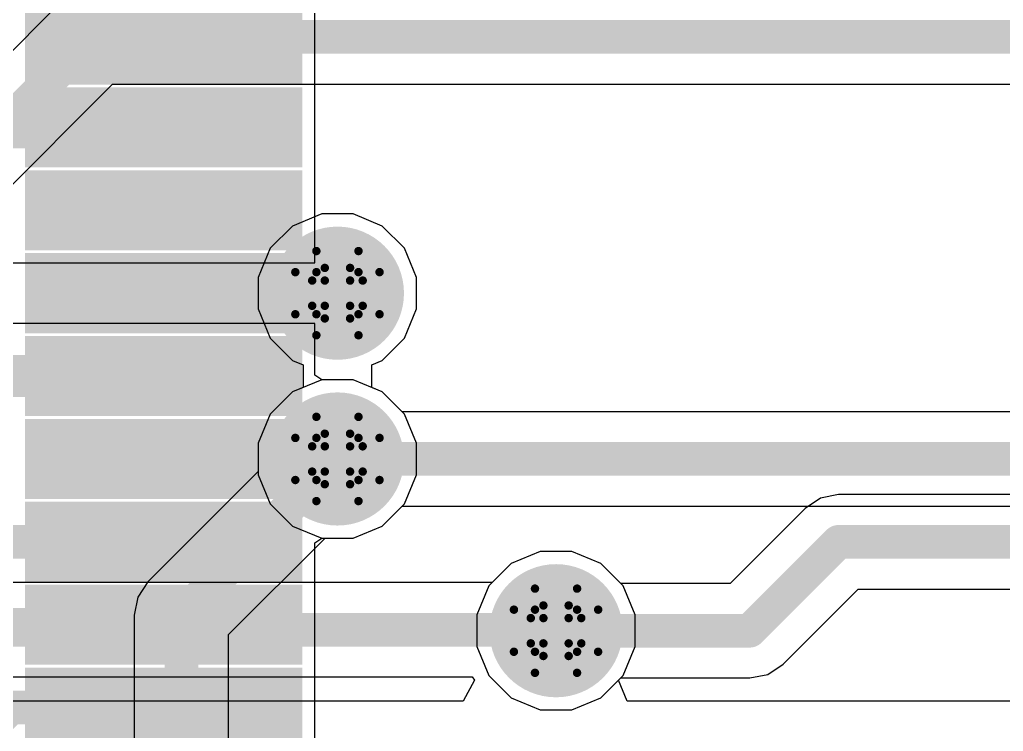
# Model space of a CAD drawing. Header units: inches. Extents: x -0.1 to 17.9, y -0.8 to 4.8.
# Drawn here: x 0.9726 to 1.2062, y 2.6261 to 2.7951 of the extents above; entities that cross this region are included whole.
import ezdxf

# ---------------------------------------------------------------- set-up
doc = ezdxf.new("R2010")
doc.units = ezdxf.units.IN
doc.header["$MEASUREMENT"] = 0
for name, color, linetype in [('Bottom Layer 1', 5, 'Continuous'), ('Bottom Solder', 6, 'Continuous'), ('Drill Drawing', 1, 'Continuous'), ('GND+Signal', 16, 'Continuous'), ('PWR+Signal', 76, 'Continuous'), ('Top Layer 1', 1, 'Continuous'), ('Top Paste', 8, 'Continuous'), ('Top Solder', 216, 'Continuous'), ('Via Holes', 16, 'Continuous')]:
    doc.layers.add(name, color=color, linetype=linetype)

# ---------------------------------------------------------------- blocks, each defined once
blk = doc.blocks.new('64_TQFP__10_10__101')
at = {"layer": 'Top Layer 1'}
for points in [[(-0.2521661, 0.0547238), (-0.1942921, 0.0547238), (-0.1942921, 0.0437002), (-0.2521661, 0.0437002)], [(-0.2521661, 0.0350398), (-0.1942921, 0.0350398), (-0.1942921, 0.0240162), (-0.2521661, 0.0240162)], [(-0.2521661, 0.0153538), (-0.1942921, 0.0153538), (-0.1942921, 0.0043302), (-0.2521661, 0.0043302)], [(-0.2521661, -0.0043302), (-0.1942921, -0.0043302), (-0.1942921, -0.0153538), (-0.2521661, -0.0153538)], [(-0.2521661, -0.0240162), (-0.1942921, -0.0240162), (-0.1942921, -0.0350398), (-0.2521661, -0.0350398)], [(-0.2521661, -0.0437002), (-0.1942921, -0.0437002), (-0.1942921, -0.0547238), (-0.2521661, -0.0547238)], [(-0.2521661, -0.0633862), (-0.1942921, -0.0633862), (-0.1942921, -0.0744098), (-0.2521661, -0.0744098)], [(-0.2521661, -0.0830702), (-0.1942921, -0.0830702), (-0.1942921, -0.0940938), (-0.2521661, -0.0940938)], [(-0.2521661, -0.1027562), (-0.1942921, -0.1027562), (-0.1942921, -0.1137798), (-0.2521661, -0.1137798)]]:
    blk.add_hatch(color=1, dxfattribs=at).paths.add_polyline_path(points)
at = {"layer": 'Top Paste'}
for points in [[(-0.2521661, 0.0547238), (-0.1942921, 0.0547238), (-0.1942921, 0.0437002), (-0.2521661, 0.0437002)], [(-0.2521661, 0.0350398), (-0.1942921, 0.0350398), (-0.1942921, 0.0240162), (-0.2521661, 0.0240162)], [(-0.2521661, 0.0153538), (-0.1942921, 0.0153538), (-0.1942921, 0.0043302), (-0.2521661, 0.0043302)], [(-0.2521661, -0.0043302), (-0.1942921, -0.0043302), (-0.1942921, -0.0153538), (-0.2521661, -0.0153538)], [(-0.2521661, -0.0240162), (-0.1942921, -0.0240162), (-0.1942921, -0.0350398), (-0.2521661, -0.0350398)], [(-0.2521661, -0.0437002), (-0.1942921, -0.0437002), (-0.1942921, -0.0547238), (-0.2521661, -0.0547238)], [(-0.2521661, -0.0633862), (-0.1942921, -0.0633862), (-0.1942921, -0.0744098), (-0.2521661, -0.0744098)], [(-0.2521661, -0.0830702), (-0.1942921, -0.0830702), (-0.1942921, -0.0940938), (-0.2521661, -0.0940938)], [(-0.2521661, -0.1027562), (-0.1942921, -0.1027562), (-0.1942921, -0.1137798), (-0.2521661, -0.1137798)]]:
    blk.add_hatch(color=8, dxfattribs=at).paths.add_polyline_path(points)
at = {"layer": 'Top Solder'}
for points in [[(-0.2561661, 0.0587238), (-0.1902921, 0.0587238), (-0.1902921, 0.0397002), (-0.2561661, 0.0397002)], [(-0.2561661, 0.0390398), (-0.1902921, 0.0390398), (-0.1902921, 0.0200162), (-0.2561661, 0.0200162)], [(-0.2561661, 0.0193538), (-0.1902921, 0.0193538), (-0.1902921, 0.0003302), (-0.2561661, 0.0003302)], [(-0.2561661, -0.0003302), (-0.1902921, -0.0003302), (-0.1902921, -0.0193538), (-0.2561661, -0.0193538)], [(-0.2561661, -0.0200162), (-0.1902921, -0.0200162), (-0.1902921, -0.0390398), (-0.2561661, -0.0390398)], [(-0.2561661, -0.0397002), (-0.1902921, -0.0397002), (-0.1902921, -0.0587238), (-0.2561661, -0.0587238)], [(-0.2561661, -0.0593862), (-0.1902921, -0.0593862), (-0.1902921, -0.0784098), (-0.2561661, -0.0784098)], [(-0.2561661, -0.0790702), (-0.1902921, -0.0790702), (-0.1902921, -0.0980938), (-0.2561661, -0.0980938)], [(-0.2561661, -0.0987562), (-0.1902921, -0.0987562), (-0.1902921, -0.1177798), (-0.2561661, -0.1177798)]]:
    blk.add_hatch(color=216, dxfattribs=at).paths.add_polyline_path(points)

msp = doc.modelspace()

# ---------------------------------------------------------------- hatches: boundary and pattern name
at = {"layer": 'Bottom Layer 1'}
h = msp.add_hatch(color=5, dxfattribs=at)
edge = h.paths.add_edge_path()
edge.add_arc((1.0480761, 2.730157), 0.011811, 0, 360)
h = msp.add_hatch(color=5, dxfattribs=at)
edge = h.paths.add_edge_path()
edge.add_arc((1.0480761, 2.690787), 0.011811, 0, 360)
h = msp.add_hatch(color=5, dxfattribs=at)
edge = h.paths.add_edge_path()
edge.add_arc((1.1, 2.65), 0.011811, 0, 360)
at = {"layer": 'Bottom Solder'}
h = msp.add_hatch(color=6, dxfattribs=at)
edge = h.paths.add_edge_path()
edge.add_arc((1.0480761, 2.730157), 0.015811, 0, 360)
h = msp.add_hatch(color=6, dxfattribs=at)
edge = h.paths.add_edge_path()
edge.add_arc((1.0480761, 2.690787), 0.015811, 0, 360)
h = msp.add_hatch(color=6, dxfattribs=at)
edge = h.paths.add_edge_path()
edge.add_arc((1.1, 2.65), 0.015811, 0, 360)
at = {"layer": 'GND+Signal'}
h = msp.add_hatch(color=16, dxfattribs=at)
edge = h.paths.add_edge_path()
edge.add_arc((1.0480761, 2.730157), 0.011811, 0, 360)
h = msp.add_hatch(color=16, dxfattribs=at)
edge = h.paths.add_edge_path()
edge.add_arc((1.0480761, 2.690787), 0.011811, 0, 360)
h = msp.add_hatch(color=16, dxfattribs=at)
edge = h.paths.add_edge_path()
edge.add_arc((1.1, 2.65), 0.011811, 0, 360)
at = {"layer": 'PWR+Signal'}
h = msp.add_hatch(color=76, dxfattribs=at)
edge = h.paths.add_edge_path()
edge.add_arc((1.0480761, 2.730157), 0.011811, 0, 360)
h = msp.add_hatch(color=76, dxfattribs=at)
edge = h.paths.add_edge_path()
edge.add_arc((1.0480761, 2.690787), 0.011811, 0, 360)
h = msp.add_hatch(color=76, dxfattribs=at)
edge = h.paths.add_edge_path()
edge.add_arc((1.1, 2.65), 0.011811, 0, 360)
at = {"layer": 'Top Layer 1'}
h = msp.add_hatch(color=1, dxfattribs=at)
edge = h.paths.add_edge_path()
edge.add_arc((1.0480761, 2.730157), 0.011811, 0, 360)
h = msp.add_hatch(color=1, dxfattribs=at)
edge = h.paths.add_edge_path()
edge.add_arc((1.0480761, 2.690787), 0.011811, 0, 360)
h = msp.add_hatch(color=1, dxfattribs=at)
edge = h.paths.add_edge_path()
edge.add_arc((1.1, 2.65), 0.011811, 0, 360)
at = {"layer": 'Via Holes'}
h = msp.add_hatch(color=7, dxfattribs=at)
edge = h.paths.add_edge_path()
edge.add_arc((1.0480761, 2.730157), 0.0059055, 0, 360)
h = msp.add_hatch(color=7, dxfattribs=at)
edge = h.paths.add_edge_path()
edge.add_arc((1.0480761, 2.690787), 0.0059055, 0, 360)
h = msp.add_hatch(color=7, dxfattribs=at)
edge = h.paths.add_edge_path()
edge.add_arc((1.1, 2.65), 0.0059055, 0, 360)

# ---------------------------------------------------------------- linework, layer by layer
at = {"layer": 'Bottom Layer 1'}
for p, q in [((0.9820692, 2.7989303), (0.9484304, 2.7652916)), ((0.7569306, 2.5420694), (0.9946456, 2.7797845)), ((0.9946456, 2.7797845), (1.4513543, 2.7797845)), ((1.0443344, 2.709598), (1.0374205, 2.7067342)), ((1.0518178, 2.709598), (1.0443344, 2.709598)), ((1.0587317, 2.7067342), (1.0518178, 2.709598)), ((1.0374205, 2.7067342), (1.0321289, 2.7014426)), ((1.0634634, 2.7020025), (1.0587317, 2.7067342)), ((1.0321289, 2.7014426), (1.0292651, 2.6945287)), ((1.2807751, 2.7020025), (1.0634634, 2.7020025)), ((1.0292651, 2.6945287), (1.0292651, 2.6878371)), ((1.0292651, 2.6878371), (1.0030703, 2.6616424)), ((1.0587317, 2.6748398), (1.0634634, 2.6795715)), ((1.0634634, 2.6795715), (1.4237865, 2.6795715)), ((1.0518178, 2.671976), (1.0587317, 2.6748398)), ((1.0222164, 2.6490661), (1.0451262, 2.671976)), ((1.0451262, 2.671976), (1.0518178, 2.671976)), ((1.0962583, 2.668811), (1.0893444, 2.6659472)), ((1.1037417, 2.668811), (1.0962583, 2.668811)), ((1.1106556, 2.6659472), (1.1037417, 2.668811)), ((1.0893444, 2.6659472), (1.0840528, 2.6606556)), ((1.1159472, 2.6606556), (1.1106556, 2.6659472)), ((1.0030703, 2.6616424), (1.0006391, 2.6580038)), ((1.0840528, 2.6606556), (1.081189, 2.6537417)), ((1.118811, 2.6537417), (1.1159472, 2.6606556)), ((1.0006391, 2.6580038), (0.9997853, 2.6537118)), ((0.9997853, 2.6537118), (0.9997854, 2.6537113)), ((0.9997854, 2.6537113), (0.9997854, 2.4637016)), ((1.081189, 2.6537417), (1.081189, 2.6462583)), ((1.118811, 2.6462583), (1.118811, 2.6537417)), ((1.0222164, 2.4637016), (1.0222164, 2.6490661)), ((1.081189, 2.6462583), (1.0840528, 2.6393444)), ((1.1159472, 2.6393444), (1.118811, 2.6462583)), ((1.0840528, 2.6393444), (1.0893444, 2.6340528)), ((1.1106556, 2.6340528), (1.1159472, 2.6393444)), ((1.0893444, 2.6340528), (1.0962583, 2.631189)), ((1.1037417, 2.631189), (1.1106556, 2.6340528)), ((1.0962583, 2.631189), (1.1037417, 2.631189))]:
    msp.add_line(p, q, dxfattribs=at)
for points in [[(0.749, 2.55, 0.008, 0.008, 0), (0.99, 2.791, 0.008, 0.008, 0)], [(0.99, 2.791, 0.008, 0.008, 0), (1.456, 2.791, 0.008, 0.008, 0)], [(1.0110009, 2.6537118, 0.008, 0.008, 0), (1.0480761, 2.690787, 0.008, 0.008, 0)], [(1.0480761, 2.690787, 0.008, 0.008, 0), (1.423787, 2.690787, 0.008, 0.008, 0)], [(1.0110009, 2.439, 0.008, 0.008, 0), (1.0110009, 2.6537118, 0.008, 0.008, 0)]]:
    msp.add_lwpolyline(points, format="xyseb", dxfattribs=at)
for points in [[(0.988, 2.791, 0.004, 0.004, 1), (0.992, 2.791, 0.004, 0.004, 1)], [(0.988, 2.791, 0.004, 0.004, 1), (0.992, 2.791, 0.004, 0.004, 1)], [(1.0460761, 2.690787, 0.004, 0.004, 1), (1.0500761, 2.690787, 0.004, 0.004, 1)], [(1.0460761, 2.690787, 0.004, 0.004, 1), (1.0500761, 2.690787, 0.004, 0.004, 1)], [(1.0090009, 2.6537118, 0.004, 0.004, 1), (1.0130009, 2.6537118, 0.004, 0.004, 1)], [(1.0090009, 2.6537118, 0.004, 0.004, 1), (1.0130009, 2.6537118, 0.004, 0.004, 1)]]:
    msp.add_lwpolyline(points, format="xyseb", close=True, dxfattribs=at)
at = {"layer": 'Drill Drawing'}
for points in [[(1.0430761, 2.735157, 0.002, 0.002, 0), (1.0430761, 2.740157, 0.002, 0.002, 0)], [(1.0430761, 2.740157, 0.002, 0.002, 0), (1.0530761, 2.740157, 0.002, 0.002, 0)], [(1.0530761, 2.735157, 0.002, 0.002, 0), (1.0530761, 2.740157, 0.002, 0.002, 0)], [(1.0380761, 2.725157, 0.002, 0.002, 0), (1.0380761, 2.735157, 0.002, 0.002, 0)], [(1.0380761, 2.735157, 0.002, 0.002, 0), (1.0430761, 2.735157, 0.002, 0.002, 0)], [(1.0450761, 2.733157, 0.002, 0.002, 0), (1.0450761, 2.736157, 0.002, 0.002, 0)], [(1.0450761, 2.736157, 0.002, 0.002, 0), (1.0510761, 2.736157, 0.002, 0.002, 0)], [(1.0510761, 2.733157, 0.002, 0.002, 0), (1.0510761, 2.736157, 0.002, 0.002, 0)], [(1.0530761, 2.735157, 0.002, 0.002, 0), (1.0580761, 2.735157, 0.002, 0.002, 0)], [(1.0580761, 2.725157, 0.002, 0.002, 0), (1.0580761, 2.735157, 0.002, 0.002, 0)], [(1.0420761, 2.727157, 0.002, 0.002, 0), (1.0420761, 2.733157, 0.002, 0.002, 0)], [(1.0420761, 2.733157, 0.002, 0.002, 0), (1.0450761, 2.733157, 0.002, 0.002, 0)], [(1.0510761, 2.733157, 0.002, 0.002, 0), (1.0540761, 2.733157, 0.002, 0.002, 0)], [(1.0540761, 2.727157, 0.002, 0.002, 0), (1.0540761, 2.733157, 0.002, 0.002, 0)], [(1.0420761, 2.727157, 0.002, 0.002, 0), (1.0450761, 2.727157, 0.002, 0.002, 0)], [(1.0450761, 2.724157, 0.002, 0.002, 0), (1.0450761, 2.727157, 0.002, 0.002, 0)], [(1.0510761, 2.727157, 0.002, 0.002, 0), (1.0540761, 2.727157, 0.002, 0.002, 0)], [(1.0510761, 2.724157, 0.002, 0.002, 0), (1.0510761, 2.727157, 0.002, 0.002, 0)], [(1.0380761, 2.725157, 0.002, 0.002, 0), (1.0430761, 2.725157, 0.002, 0.002, 0)], [(1.0430761, 2.720157, 0.002, 0.002, 0), (1.0430761, 2.725157, 0.002, 0.002, 0)], [(1.0450761, 2.724157, 0.002, 0.002, 0), (1.0510761, 2.724157, 0.002, 0.002, 0)], [(1.0530761, 2.725157, 0.002, 0.002, 0), (1.0580761, 2.725157, 0.002, 0.002, 0)], [(1.0530761, 2.720157, 0.002, 0.002, 0), (1.0530761, 2.725157, 0.002, 0.002, 0)], [(1.0430761, 2.720157, 0.002, 0.002, 0), (1.0530761, 2.720157, 0.002, 0.002, 0)], [(1.0430761, 2.695787, 0.002, 0.002, 0), (1.0430761, 2.700787, 0.002, 0.002, 0)], [(1.0430761, 2.700787, 0.002, 0.002, 0), (1.0530761, 2.700787, 0.002, 0.002, 0)], [(1.0530761, 2.695787, 0.002, 0.002, 0), (1.0530761, 2.700787, 0.002, 0.002, 0)], [(1.0380761, 2.685787, 0.002, 0.002, 0), (1.0380761, 2.695787, 0.002, 0.002, 0)], [(1.0380761, 2.695787, 0.002, 0.002, 0), (1.0430761, 2.695787, 0.002, 0.002, 0)], [(1.0450761, 2.693787, 0.002, 0.002, 0), (1.0450761, 2.696787, 0.002, 0.002, 0)], [(1.0450761, 2.696787, 0.002, 0.002, 0), (1.0510761, 2.696787, 0.002, 0.002, 0)], [(1.0510761, 2.693787, 0.002, 0.002, 0), (1.0510761, 2.696787, 0.002, 0.002, 0)], [(1.0530761, 2.695787, 0.002, 0.002, 0), (1.0580761, 2.695787, 0.002, 0.002, 0)], [(1.0580761, 2.685787, 0.002, 0.002, 0), (1.0580761, 2.695787, 0.002, 0.002, 0)], [(1.0420761, 2.687787, 0.002, 0.002, 0), (1.0420761, 2.693787, 0.002, 0.002, 0)], [(1.0420761, 2.693787, 0.002, 0.002, 0), (1.0450761, 2.693787, 0.002, 0.002, 0)], [(1.0510761, 2.693787, 0.002, 0.002, 0), (1.0540761, 2.693787, 0.002, 0.002, 0)], [(1.0540761, 2.687787, 0.002, 0.002, 0), (1.0540761, 2.693787, 0.002, 0.002, 0)], [(1.0420761, 2.687787, 0.002, 0.002, 0), (1.0450761, 2.687787, 0.002, 0.002, 0)], [(1.0450761, 2.684787, 0.002, 0.002, 0), (1.0450761, 2.687787, 0.002, 0.002, 0)], [(1.0510761, 2.687787, 0.002, 0.002, 0), (1.0540761, 2.687787, 0.002, 0.002, 0)], [(1.0510761, 2.684787, 0.002, 0.002, 0), (1.0510761, 2.687787, 0.002, 0.002, 0)], [(1.0380761, 2.685787, 0.002, 0.002, 0), (1.0430761, 2.685787, 0.002, 0.002, 0)], [(1.0430761, 2.680787, 0.002, 0.002, 0), (1.0430761, 2.685787, 0.002, 0.002, 0)], [(1.0450761, 2.684787, 0.002, 0.002, 0), (1.0510761, 2.684787, 0.002, 0.002, 0)], [(1.0530761, 2.685787, 0.002, 0.002, 0), (1.0580761, 2.685787, 0.002, 0.002, 0)], [(1.0530761, 2.680787, 0.002, 0.002, 0), (1.0530761, 2.685787, 0.002, 0.002, 0)], [(1.0430761, 2.680787, 0.002, 0.002, 0), (1.0530761, 2.680787, 0.002, 0.002, 0)], [(1.095, 2.655, 0.002, 0.002, 0), (1.095, 2.66, 0.002, 0.002, 0)], [(1.095, 2.66, 0.002, 0.002, 0), (1.105, 2.66, 0.002, 0.002, 0)], [(1.105, 2.655, 0.002, 0.002, 0), (1.105, 2.66, 0.002, 0.002, 0)], [(1.097, 2.653, 0.002, 0.002, 0), (1.097, 2.656, 0.002, 0.002, 0)], [(1.097, 2.656, 0.002, 0.002, 0), (1.103, 2.656, 0.002, 0.002, 0)], [(1.103, 2.653, 0.002, 0.002, 0), (1.103, 2.656, 0.002, 0.002, 0)], [(1.09, 2.645, 0.002, 0.002, 0), (1.09, 2.655, 0.002, 0.002, 0)], [(1.09, 2.655, 0.002, 0.002, 0), (1.095, 2.655, 0.002, 0.002, 0)], [(1.105, 2.655, 0.002, 0.002, 0), (1.11, 2.655, 0.002, 0.002, 0)], [(1.11, 2.645, 0.002, 0.002, 0), (1.11, 2.655, 0.002, 0.002, 0)], [(1.094, 2.647, 0.002, 0.002, 0), (1.094, 2.653, 0.002, 0.002, 0)], [(1.094, 2.653, 0.002, 0.002, 0), (1.097, 2.653, 0.002, 0.002, 0)], [(1.103, 2.653, 0.002, 0.002, 0), (1.106, 2.653, 0.002, 0.002, 0)], [(1.106, 2.647, 0.002, 0.002, 0), (1.106, 2.653, 0.002, 0.002, 0)], [(1.094, 2.647, 0.002, 0.002, 0), (1.097, 2.647, 0.002, 0.002, 0)], [(1.097, 2.644, 0.002, 0.002, 0), (1.097, 2.647, 0.002, 0.002, 0)], [(1.103, 2.647, 0.002, 0.002, 0), (1.106, 2.647, 0.002, 0.002, 0)], [(1.103, 2.644, 0.002, 0.002, 0), (1.103, 2.647, 0.002, 0.002, 0)], [(1.09, 2.645, 0.002, 0.002, 0), (1.095, 2.645, 0.002, 0.002, 0)], [(1.095, 2.64, 0.002, 0.002, 0), (1.095, 2.645, 0.002, 0.002, 0)], [(1.097, 2.644, 0.002, 0.002, 0), (1.103, 2.644, 0.002, 0.002, 0)], [(1.105, 2.645, 0.002, 0.002, 0), (1.11, 2.645, 0.002, 0.002, 0)], [(1.105, 2.64, 0.002, 0.002, 0), (1.105, 2.645, 0.002, 0.002, 0)], [(1.095, 2.64, 0.002, 0.002, 0), (1.105, 2.64, 0.002, 0.002, 0)]]:
    msp.add_lwpolyline(points, format="xyseb", dxfattribs=at)
for points in [[(1.0425761, 2.740157, 0.001, 0.001, 1), (1.0435761, 2.740157, 0.001, 0.001, 1)], [(1.0425761, 2.740157, 0.001, 0.001, 1), (1.0435761, 2.740157, 0.001, 0.001, 1)], [(1.0525761, 2.740157, 0.001, 0.001, 1), (1.0535761, 2.740157, 0.001, 0.001, 1)], [(1.0525761, 2.740157, 0.001, 0.001, 1), (1.0535761, 2.740157, 0.001, 0.001, 1)], [(1.0375761, 2.735157, 0.001, 0.001, 1), (1.0385761, 2.735157, 0.001, 0.001, 1)], [(1.0375761, 2.735157, 0.001, 0.001, 1), (1.0385761, 2.735157, 0.001, 0.001, 1)], [(1.0425761, 2.735157, 0.001, 0.001, 1), (1.0435761, 2.735157, 0.001, 0.001, 1)], [(1.0425761, 2.735157, 0.001, 0.001, 1), (1.0435761, 2.735157, 0.001, 0.001, 1)], [(1.0445761, 2.736157, 0.001, 0.001, 1), (1.0455761, 2.736157, 0.001, 0.001, 1)], [(1.0445761, 2.736157, 0.001, 0.001, 1), (1.0455761, 2.736157, 0.001, 0.001, 1)], [(1.0505761, 2.736157, 0.001, 0.001, 1), (1.0515761, 2.736157, 0.001, 0.001, 1)], [(1.0505761, 2.736157, 0.001, 0.001, 1), (1.0515761, 2.736157, 0.001, 0.001, 1)], [(1.0525761, 2.735157, 0.001, 0.001, 1), (1.0535761, 2.735157, 0.001, 0.001, 1)], [(1.0525761, 2.735157, 0.001, 0.001, 1), (1.0535761, 2.735157, 0.001, 0.001, 1)], [(1.0575761, 2.735157, 0.001, 0.001, 1), (1.0585761, 2.735157, 0.001, 0.001, 1)], [(1.0575761, 2.735157, 0.001, 0.001, 1), (1.0585761, 2.735157, 0.001, 0.001, 1)], [(1.0415761, 2.733157, 0.001, 0.001, 1), (1.0425761, 2.733157, 0.001, 0.001, 1)], [(1.0415761, 2.733157, 0.001, 0.001, 1), (1.0425761, 2.733157, 0.001, 0.001, 1)], [(1.0445761, 2.733157, 0.001, 0.001, 1), (1.0455761, 2.733157, 0.001, 0.001, 1)], [(1.0445761, 2.733157, 0.001, 0.001, 1), (1.0455761, 2.733157, 0.001, 0.001, 1)], [(1.0505761, 2.733157, 0.001, 0.001, 1), (1.0515761, 2.733157, 0.001, 0.001, 1)], [(1.0505761, 2.733157, 0.001, 0.001, 1), (1.0515761, 2.733157, 0.001, 0.001, 1)], [(1.0535761, 2.733157, 0.001, 0.001, 1), (1.0545761, 2.733157, 0.001, 0.001, 1)], [(1.0535761, 2.733157, 0.001, 0.001, 1), (1.0545761, 2.733157, 0.001, 0.001, 1)], [(1.0415761, 2.727157, 0.001, 0.001, 1), (1.0425761, 2.727157, 0.001, 0.001, 1)], [(1.0415761, 2.727157, 0.001, 0.001, 1), (1.0425761, 2.727157, 0.001, 0.001, 1)], [(1.0445761, 2.727157, 0.001, 0.001, 1), (1.0455761, 2.727157, 0.001, 0.001, 1)], [(1.0445761, 2.727157, 0.001, 0.001, 1), (1.0455761, 2.727157, 0.001, 0.001, 1)], [(1.0505761, 2.727157, 0.001, 0.001, 1), (1.0515761, 2.727157, 0.001, 0.001, 1)], [(1.0505761, 2.727157, 0.001, 0.001, 1), (1.0515761, 2.727157, 0.001, 0.001, 1)], [(1.0535761, 2.727157, 0.001, 0.001, 1), (1.0545761, 2.727157, 0.001, 0.001, 1)], [(1.0535761, 2.727157, 0.001, 0.001, 1), (1.0545761, 2.727157, 0.001, 0.001, 1)], [(1.0375761, 2.725157, 0.001, 0.001, 1), (1.0385761, 2.725157, 0.001, 0.001, 1)], [(1.0375761, 2.725157, 0.001, 0.001, 1), (1.0385761, 2.725157, 0.001, 0.001, 1)], [(1.0425761, 2.725157, 0.001, 0.001, 1), (1.0435761, 2.725157, 0.001, 0.001, 1)], [(1.0425761, 2.725157, 0.001, 0.001, 1), (1.0435761, 2.725157, 0.001, 0.001, 1)], [(1.0445761, 2.724157, 0.001, 0.001, 1), (1.0455761, 2.724157, 0.001, 0.001, 1)], [(1.0445761, 2.724157, 0.001, 0.001, 1), (1.0455761, 2.724157, 0.001, 0.001, 1)], [(1.0505761, 2.724157, 0.001, 0.001, 1), (1.0515761, 2.724157, 0.001, 0.001, 1)], [(1.0505761, 2.724157, 0.001, 0.001, 1), (1.0515761, 2.724157, 0.001, 0.001, 1)], [(1.0525761, 2.725157, 0.001, 0.001, 1), (1.0535761, 2.725157, 0.001, 0.001, 1)], [(1.0525761, 2.725157, 0.001, 0.001, 1), (1.0535761, 2.725157, 0.001, 0.001, 1)], [(1.0575761, 2.725157, 0.001, 0.001, 1), (1.0585761, 2.725157, 0.001, 0.001, 1)], [(1.0575761, 2.725157, 0.001, 0.001, 1), (1.0585761, 2.725157, 0.001, 0.001, 1)], [(1.0425761, 2.720157, 0.001, 0.001, 1), (1.0435761, 2.720157, 0.001, 0.001, 1)], [(1.0425761, 2.720157, 0.001, 0.001, 1), (1.0435761, 2.720157, 0.001, 0.001, 1)], [(1.0525761, 2.720157, 0.001, 0.001, 1), (1.0535761, 2.720157, 0.001, 0.001, 1)], [(1.0525761, 2.720157, 0.001, 0.001, 1), (1.0535761, 2.720157, 0.001, 0.001, 1)], [(1.0425761, 2.700787, 0.001, 0.001, 1), (1.0435761, 2.700787, 0.001, 0.001, 1)], [(1.0425761, 2.700787, 0.001, 0.001, 1), (1.0435761, 2.700787, 0.001, 0.001, 1)], [(1.0525761, 2.700787, 0.001, 0.001, 1), (1.0535761, 2.700787, 0.001, 0.001, 1)], [(1.0525761, 2.700787, 0.001, 0.001, 1), (1.0535761, 2.700787, 0.001, 0.001, 1)], [(1.0375761, 2.695787, 0.001, 0.001, 1), (1.0385761, 2.695787, 0.001, 0.001, 1)], [(1.0375761, 2.695787, 0.001, 0.001, 1), (1.0385761, 2.695787, 0.001, 0.001, 1)], [(1.0425761, 2.695787, 0.001, 0.001, 1), (1.0435761, 2.695787, 0.001, 0.001, 1)], [(1.0425761, 2.695787, 0.001, 0.001, 1), (1.0435761, 2.695787, 0.001, 0.001, 1)], [(1.0445761, 2.696787, 0.001, 0.001, 1), (1.0455761, 2.696787, 0.001, 0.001, 1)], [(1.0445761, 2.696787, 0.001, 0.001, 1), (1.0455761, 2.696787, 0.001, 0.001, 1)], [(1.0505761, 2.696787, 0.001, 0.001, 1), (1.0515761, 2.696787, 0.001, 0.001, 1)], [(1.0505761, 2.696787, 0.001, 0.001, 1), (1.0515761, 2.696787, 0.001, 0.001, 1)], [(1.0525761, 2.695787, 0.001, 0.001, 1), (1.0535761, 2.695787, 0.001, 0.001, 1)], [(1.0525761, 2.695787, 0.001, 0.001, 1), (1.0535761, 2.695787, 0.001, 0.001, 1)], [(1.0575761, 2.695787, 0.001, 0.001, 1), (1.0585761, 2.695787, 0.001, 0.001, 1)], [(1.0575761, 2.695787, 0.001, 0.001, 1), (1.0585761, 2.695787, 0.001, 0.001, 1)], [(1.0415761, 2.693787, 0.001, 0.001, 1), (1.0425761, 2.693787, 0.001, 0.001, 1)], [(1.0415761, 2.693787, 0.001, 0.001, 1), (1.0425761, 2.693787, 0.001, 0.001, 1)], [(1.0445761, 2.693787, 0.001, 0.001, 1), (1.0455761, 2.693787, 0.001, 0.001, 1)], [(1.0445761, 2.693787, 0.001, 0.001, 1), (1.0455761, 2.693787, 0.001, 0.001, 1)], [(1.0505761, 2.693787, 0.001, 0.001, 1), (1.0515761, 2.693787, 0.001, 0.001, 1)], [(1.0505761, 2.693787, 0.001, 0.001, 1), (1.0515761, 2.693787, 0.001, 0.001, 1)], [(1.0535761, 2.693787, 0.001, 0.001, 1), (1.0545761, 2.693787, 0.001, 0.001, 1)], [(1.0535761, 2.693787, 0.001, 0.001, 1), (1.0545761, 2.693787, 0.001, 0.001, 1)], [(1.0415761, 2.687787, 0.001, 0.001, 1), (1.0425761, 2.687787, 0.001, 0.001, 1)], [(1.0415761, 2.687787, 0.001, 0.001, 1), (1.0425761, 2.687787, 0.001, 0.001, 1)], [(1.0445761, 2.687787, 0.001, 0.001, 1), (1.0455761, 2.687787, 0.001, 0.001, 1)], [(1.0445761, 2.687787, 0.001, 0.001, 1), (1.0455761, 2.687787, 0.001, 0.001, 1)], [(1.0505761, 2.687787, 0.001, 0.001, 1), (1.0515761, 2.687787, 0.001, 0.001, 1)], [(1.0505761, 2.687787, 0.001, 0.001, 1), (1.0515761, 2.687787, 0.001, 0.001, 1)], [(1.0535761, 2.687787, 0.001, 0.001, 1), (1.0545761, 2.687787, 0.001, 0.001, 1)], [(1.0535761, 2.687787, 0.001, 0.001, 1), (1.0545761, 2.687787, 0.001, 0.001, 1)], [(1.0375761, 2.685787, 0.001, 0.001, 1), (1.0385761, 2.685787, 0.001, 0.001, 1)], [(1.0375761, 2.685787, 0.001, 0.001, 1), (1.0385761, 2.685787, 0.001, 0.001, 1)], [(1.0425761, 2.685787, 0.001, 0.001, 1), (1.0435761, 2.685787, 0.001, 0.001, 1)], [(1.0425761, 2.685787, 0.001, 0.001, 1), (1.0435761, 2.685787, 0.001, 0.001, 1)], [(1.0445761, 2.684787, 0.001, 0.001, 1), (1.0455761, 2.684787, 0.001, 0.001, 1)], [(1.0445761, 2.684787, 0.001, 0.001, 1), (1.0455761, 2.684787, 0.001, 0.001, 1)], [(1.0505761, 2.684787, 0.001, 0.001, 1), (1.0515761, 2.684787, 0.001, 0.001, 1)], [(1.0505761, 2.684787, 0.001, 0.001, 1), (1.0515761, 2.684787, 0.001, 0.001, 1)], [(1.0525761, 2.685787, 0.001, 0.001, 1), (1.0535761, 2.685787, 0.001, 0.001, 1)], [(1.0525761, 2.685787, 0.001, 0.001, 1), (1.0535761, 2.685787, 0.001, 0.001, 1)], [(1.0575761, 2.685787, 0.001, 0.001, 1), (1.0585761, 2.685787, 0.001, 0.001, 1)], [(1.0575761, 2.685787, 0.001, 0.001, 1), (1.0585761, 2.685787, 0.001, 0.001, 1)], [(1.0425761, 2.680787, 0.001, 0.001, 1), (1.0435761, 2.680787, 0.001, 0.001, 1)], [(1.0425761, 2.680787, 0.001, 0.001, 1), (1.0435761, 2.680787, 0.001, 0.001, 1)], [(1.0525761, 2.680787, 0.001, 0.001, 1), (1.0535761, 2.680787, 0.001, 0.001, 1)], [(1.0525761, 2.680787, 0.001, 0.001, 1), (1.0535761, 2.680787, 0.001, 0.001, 1)], [(1.0945, 2.66, 0.001, 0.001, 1), (1.0955, 2.66, 0.001, 0.001, 1)], [(1.0945, 2.66, 0.001, 0.001, 1), (1.0955, 2.66, 0.001, 0.001, 1)], [(1.1045, 2.66, 0.001, 0.001, 1), (1.1055, 2.66, 0.001, 0.001, 1)], [(1.1045, 2.66, 0.001, 0.001, 1), (1.1055, 2.66, 0.001, 0.001, 1)], [(1.0965, 2.656, 0.001, 0.001, 1), (1.0975, 2.656, 0.001, 0.001, 1)], [(1.0965, 2.656, 0.001, 0.001, 1), (1.0975, 2.656, 0.001, 0.001, 1)], [(1.1025, 2.656, 0.001, 0.001, 1), (1.1035, 2.656, 0.001, 0.001, 1)], [(1.1025, 2.656, 0.001, 0.001, 1), (1.1035, 2.656, 0.001, 0.001, 1)], [(1.0895, 2.655, 0.001, 0.001, 1), (1.0905, 2.655, 0.001, 0.001, 1)], [(1.0895, 2.655, 0.001, 0.001, 1), (1.0905, 2.655, 0.001, 0.001, 1)], [(1.0945, 2.655, 0.001, 0.001, 1), (1.0955, 2.655, 0.001, 0.001, 1)], [(1.0945, 2.655, 0.001, 0.001, 1), (1.0955, 2.655, 0.001, 0.001, 1)], [(1.1045, 2.655, 0.001, 0.001, 1), (1.1055, 2.655, 0.001, 0.001, 1)], [(1.1045, 2.655, 0.001, 0.001, 1), (1.1055, 2.655, 0.001, 0.001, 1)], [(1.1095, 2.655, 0.001, 0.001, 1), (1.1105, 2.655, 0.001, 0.001, 1)], [(1.1095, 2.655, 0.001, 0.001, 1), (1.1105, 2.655, 0.001, 0.001, 1)], [(1.0935, 2.653, 0.001, 0.001, 1), (1.0945, 2.653, 0.001, 0.001, 1)], [(1.0935, 2.653, 0.001, 0.001, 1), (1.0945, 2.653, 0.001, 0.001, 1)], [(1.0965, 2.653, 0.001, 0.001, 1), (1.0975, 2.653, 0.001, 0.001, 1)], [(1.0965, 2.653, 0.001, 0.001, 1), (1.0975, 2.653, 0.001, 0.001, 1)], [(1.1025, 2.653, 0.001, 0.001, 1), (1.1035, 2.653, 0.001, 0.001, 1)], [(1.1025, 2.653, 0.001, 0.001, 1), (1.1035, 2.653, 0.001, 0.001, 1)], [(1.1055, 2.653, 0.001, 0.001, 1), (1.1065, 2.653, 0.001, 0.001, 1)], [(1.1055, 2.653, 0.001, 0.001, 1), (1.1065, 2.653, 0.001, 0.001, 1)], [(1.0935, 2.647, 0.001, 0.001, 1), (1.0945, 2.647, 0.001, 0.001, 1)], [(1.0935, 2.647, 0.001, 0.001, 1), (1.0945, 2.647, 0.001, 0.001, 1)], [(1.0965, 2.647, 0.001, 0.001, 1), (1.0975, 2.647, 0.001, 0.001, 1)], [(1.0965, 2.647, 0.001, 0.001, 1), (1.0975, 2.647, 0.001, 0.001, 1)], [(1.1025, 2.647, 0.001, 0.001, 1), (1.1035, 2.647, 0.001, 0.001, 1)], [(1.1025, 2.647, 0.001, 0.001, 1), (1.1035, 2.647, 0.001, 0.001, 1)], [(1.1055, 2.647, 0.001, 0.001, 1), (1.1065, 2.647, 0.001, 0.001, 1)], [(1.1055, 2.647, 0.001, 0.001, 1), (1.1065, 2.647, 0.001, 0.001, 1)], [(1.0895, 2.645, 0.001, 0.001, 1), (1.0905, 2.645, 0.001, 0.001, 1)], [(1.0895, 2.645, 0.001, 0.001, 1), (1.0905, 2.645, 0.001, 0.001, 1)], [(1.0945, 2.645, 0.001, 0.001, 1), (1.0955, 2.645, 0.001, 0.001, 1)], [(1.0945, 2.645, 0.001, 0.001, 1), (1.0955, 2.645, 0.001, 0.001, 1)], [(1.0965, 2.644, 0.001, 0.001, 1), (1.0975, 2.644, 0.001, 0.001, 1)], [(1.0965, 2.644, 0.001, 0.001, 1), (1.0975, 2.644, 0.001, 0.001, 1)], [(1.1025, 2.644, 0.001, 0.001, 1), (1.1035, 2.644, 0.001, 0.001, 1)], [(1.1025, 2.644, 0.001, 0.001, 1), (1.1035, 2.644, 0.001, 0.001, 1)], [(1.1045, 2.645, 0.001, 0.001, 1), (1.1055, 2.645, 0.001, 0.001, 1)], [(1.1045, 2.645, 0.001, 0.001, 1), (1.1055, 2.645, 0.001, 0.001, 1)], [(1.1095, 2.645, 0.001, 0.001, 1), (1.1105, 2.645, 0.001, 0.001, 1)], [(1.1095, 2.645, 0.001, 0.001, 1), (1.1105, 2.645, 0.001, 0.001, 1)], [(1.0945, 2.64, 0.001, 0.001, 1), (1.0955, 2.64, 0.001, 0.001, 1)], [(1.0945, 2.64, 0.001, 0.001, 1), (1.0955, 2.64, 0.001, 0.001, 1)], [(1.1045, 2.64, 0.001, 0.001, 1), (1.1055, 2.64, 0.001, 0.001, 1)], [(1.1045, 2.64, 0.001, 0.001, 1), (1.1055, 2.64, 0.001, 0.001, 1)]]:
    msp.add_lwpolyline(points, format="xyseb", close=True, dxfattribs=at)
at = {"layer": 'GND+Signal'}
for p, q in [((1.0443344, 2.709598), (1.0374205, 2.7067342)), ((1.0518178, 2.709598), (1.0443344, 2.709598)), ((1.0587317, 2.7067342), (1.0518178, 2.709598)), ((1.0374205, 2.7067342), (1.0321289, 2.7014426)), ((1.0640233, 2.7014426), (1.0587317, 2.7067342)), ((1.0321289, 2.7014426), (1.0292651, 2.6945287)), ((1.0668871, 2.6945287), (1.0640233, 2.7014426)), ((1.0292651, 2.6945287), (1.0292651, 2.6870453)), ((1.0668871, 2.6870453), (1.0668871, 2.6945287)), ((1.0292651, 2.6870453), (1.0321289, 2.6801314)), ((1.0640233, 2.6801314), (1.0668871, 2.6870453)), ((1.0321289, 2.6801314), (1.0374205, 2.6748398)), ((1.0587317, 2.6748398), (1.0640233, 2.6801314)), ((1.0374205, 2.6748398), (1.0443344, 2.671976)), ((1.0518178, 2.671976), (1.0587317, 2.6748398)), ((1.0443344, 2.671976), (1.0518178, 2.671976)), ((1.0962583, 2.668811), (1.0893444, 2.6659472)), ((1.1037417, 2.668811), (1.0962583, 2.668811)), ((1.1106556, 2.6659472), (1.1037417, 2.668811)), ((1.0893444, 2.6659472), (1.0848554, 2.6614582)), ((1.1159472, 2.6606556), (1.1106556, 2.6659472)), ((1.0848554, 2.6614582), (0.2099364, 2.6614582)), ((1.118811, 2.6537417), (1.1159472, 2.6606556)), ((1.118811, 2.6462583), (1.118811, 2.6537417)), ((1.1159472, 2.6393444), (1.118811, 2.6462583)), ((0.2100665, 2.6390272), (1.0800781, 2.6390272)), ((1.0806074, 2.6382351), (1.0779348, 2.6332351)), ((1.0800781, 2.6390272), (1.0806074, 2.6382351)), ((1.1148379, 2.6382351), (1.1159472, 2.6393444)), ((1.116909, 2.6332351), (1.1148379, 2.6382351)), ((1.0779348, 2.6332351), (0.304, 2.6332351)), ((1.3290001, 2.6332351), (1.116909, 2.6332351))]:
    msp.add_line(p, q, dxfattribs=at)
msp.add_lwpolyline([(0.1652436, 2.6502427, 0.008, 0.008, 0), (1.101, 2.6502427, 0.008, 0.008, 0)], format="xyseb", dxfattribs=at)
msp.add_lwpolyline([(1.099, 2.6502427, 0.004, 0.004, 1), (1.103, 2.6502427, 0.004, 0.004, 1)], format="xyseb", close=True, dxfattribs=at)
at = {"layer": 'PWR+Signal'}
for p, q in [((1.0443344, 2.748968), (1.0374205, 2.7461042)), ((1.0518178, 2.748968), (1.0443344, 2.748968)), ((1.0587317, 2.7461042), (1.0518178, 2.748968)), ((1.0374205, 2.7461042), (1.0321289, 2.7408126)), ((1.0640233, 2.7408126), (1.0587317, 2.7461042)), ((1.0321289, 2.7408126), (1.0292651, 2.7338987)), ((1.0668871, 2.7338987), (1.0640233, 2.7408126)), ((1.0292651, 2.7338987), (1.0292651, 2.7264153)), ((1.0668871, 2.7264153), (1.0668871, 2.7338987)), ((1.0292651, 2.7264153), (1.0321289, 2.7195014)), ((1.0640233, 2.7195014), (1.0668871, 2.7264153)), ((1.0321289, 2.7195014), (1.0374205, 2.7142098)), ((1.0587317, 2.7142098), (1.0640233, 2.7195014)), ((1.0374205, 2.7142098), (1.0399115, 2.713178)), ((1.0399115, 2.713178), (1.0399115, 2.707766)), ((1.0562407, 2.713178), (1.0587317, 2.7142098)), ((1.0562407, 2.707766), (1.0562407, 2.713178)), ((1.0374205, 2.7067342), (1.0321289, 2.7014426)), ((1.0399115, 2.707766), (1.0374205, 2.7067342)), ((1.0587317, 2.7067342), (1.0562407, 2.707766)), ((1.0640233, 2.7014426), (1.0587317, 2.7067342)), ((1.0321289, 2.7014426), (1.0292651, 2.6945287)), ((1.0668871, 2.6945287), (1.0640233, 2.7014426)), ((1.0292651, 2.6945287), (1.0292651, 2.6870453)), ((1.0668871, 2.6870453), (1.0668871, 2.6945287)), ((1.0292651, 2.6870453), (1.0321289, 2.6801314)), ((1.0640233, 2.6801314), (1.0668871, 2.6870453)), ((1.0321289, 2.6801314), (1.0374205, 2.6748398)), ((1.0587317, 2.6748398), (1.0640233, 2.6801314)), ((1.0374205, 2.6748398), (1.0443344, 2.671976)), ((1.0518178, 2.671976), (1.0587317, 2.6748398)), ((1.0443344, 2.671976), (1.0518178, 2.671976)), ((1.0962583, 2.668811), (1.0893444, 2.6659472)), ((1.1037417, 2.668811), (1.0962583, 2.668811)), ((1.1106556, 2.6659472), (1.1037417, 2.668811)), ((1.0893444, 2.6659472), (1.0840528, 2.6606556)), ((1.1159472, 2.6606556), (1.1106556, 2.6659472)), ((1.0840528, 2.6606556), (1.081189, 2.6537417)), ((1.118811, 2.6537417), (1.1159472, 2.6606556)), ((1.081189, 2.6537417), (1.081189, 2.6462583)), ((1.118811, 2.6462583), (1.118811, 2.6537417)), ((1.081189, 2.6462583), (1.0840528, 2.6393444)), ((1.1159472, 2.6393444), (1.118811, 2.6462583)), ((1.0840528, 2.6393444), (1.0893444, 2.6340528)), ((1.1106556, 2.6340528), (1.1159472, 2.6393444)), ((1.0893444, 2.6340528), (1.0962583, 2.631189)), ((1.1037417, 2.631189), (1.1106556, 2.6340528)), ((1.0962583, 2.631189), (1.1037417, 2.631189))]:
    msp.add_line(p, q, dxfattribs=at)
at = {"layer": 'Top Layer 1'}
for p, q in [((1.0427079, 2.7767002), (1.0427079, 2.8171676)), ((1.0427079, 2.7373302), (1.0427079, 2.7767002)), ((0.9708339, 2.7373302), (1.0427079, 2.7373302)), ((1.0427079, 2.7229838), (0.9708339, 2.7229838)), ((1.0427079, 2.7106849), (1.0427079, 2.7229838)), ((1.0443345, 2.709598), (1.0427079, 2.7106849)), ((1.0518178, 2.709598), (1.0443345, 2.709598)), ((1.0587317, 2.7067342), (1.0518178, 2.709598)), ((1.0640233, 2.7014426), (1.0587317, 2.7067342)), ((1.0668871, 2.6945287), (1.0640233, 2.7014426)), ((1.0668871, 2.6870453), (1.0668871, 2.6945287)), ((1.0640233, 2.6801314), (1.0668871, 2.6870453)), ((1.167102, 2.6823175), (1.16281, 2.6814638)), ((1.3988466, 2.6823175), (1.167102, 2.6823175)), ((1.0587317, 2.6748398), (1.0640233, 2.6801314)), ((1.16281, 2.6814638), (1.1591714, 2.6790326)), ((1.1591712, 2.6790323), (1.1413543, 2.6612155)), ((1.1591714, 2.6790326), (1.1591712, 2.6790323)), ((1.0518178, 2.671976), (1.0587317, 2.6748398)), ((1.0427079, 2.6708891), (1.0443345, 2.671976)), ((1.0427079, 2.6232635), (1.0427079, 2.6708891)), ((1.0443345, 2.671976), (1.0518178, 2.671976)), ((1.0962583, 2.668811), (1.0893444, 2.6659472)), ((1.1037417, 2.668811), (1.0962583, 2.668811)), ((1.1106556, 2.6659472), (1.1037417, 2.668811)), ((1.0893444, 2.6659472), (1.0840528, 2.6606556)), ((1.1153873, 2.6612155), (1.1106556, 2.6659472)), ((1.0840528, 2.6606556), (1.081189, 2.6537417)), ((1.1413543, 2.6612155), (1.1153873, 2.6612155)), ((1.1539306, 2.6420694), (1.1717476, 2.6598865)), ((1.1717476, 2.6598865), (1.4172919, 2.6598865)), ((1.081189, 2.6537417), (1.081189, 2.6462583)), ((1.081189, 2.6462583), (1.0840528, 2.6393444)), ((1.150292, 2.6396382), (1.1539306, 2.6420694)), ((1.0840528, 2.6393444), (1.0893444, 2.6340528)), ((1.1106556, 2.6340528), (1.1153873, 2.6387845)), ((1.1153873, 2.6387845), (1.1459995, 2.6387845)), ((1.1459995, 2.6387845), (1.146, 2.6387844)), ((1.146, 2.6387844), (1.150292, 2.6396382)), ((1.0893444, 2.6340528), (1.0962583, 2.631189)), ((1.1037417, 2.631189), (1.1106556, 2.6340528)), ((1.0962583, 2.631189), (1.1037417, 2.631189))]:
    msp.add_line(p, q, dxfattribs=at)
for points in [[(0.8899729, 2.769528, 0.01, 0.01, 0), (1.0067709, 2.769528, 0.01, 0.01, 0)], [(1.0067709, 2.730158, 0.008, 0.008, 0), (1.047048, 2.730158, 0.008, 0.008, 0)], [(0.959472, 2.710472, 0.01, 0.01, 0), (1.0067709, 2.710472, 0.01, 0.01, 0)], [(1.0067719, 2.690787, 0.008, 0.008, 0), (1.0067724, 2.6907875, 0.008, 0.008, 0)], [(1.0067724, 2.6907875, 0.008, 0.008, 0), (1.0480756, 2.6907875, 0.008, 0.008, 0)], [(1.0480756, 2.6907875, 0.008, 0.008, 0), (1.0480761, 2.690787, 0.008, 0.008, 0)], [(0.956102, 2.671102, 0.008, 0.008, 0), (1.0067709, 2.671102, 0.008, 0.008, 0)], [(1.146, 2.65, 0.008, 0.008, 0), (1.167102, 2.671102, 0.008, 0.008, 0)], [(1.167102, 2.671102, 0.008, 0.008, 0), (1.4532289, 2.671102, 0.008, 0.008, 0)], [(0.963288, 2.651418, 0.008, 0.008, 0), (1.0067709, 2.651418, 0.008, 0.008, 0)], [(1.1, 2.65, 0.008, 0.008, 0), (1.146, 2.65, 0.008, 0.008, 0)], [(0.62574, 2.287, 0.008, 0.008, 0), (0.970472, 2.631732, 0.008, 0.008, 0)], [(0.970472, 2.631732, 0.008, 0.008, 0), (1.0067709, 2.631732, 0.008, 0.008, 0)]]:
    msp.add_lwpolyline(points, format="xyseb", dxfattribs=at)
for points in [[(1.0042709, 2.769528, 0.005, 0.005, 1), (1.0092709, 2.769528, 0.005, 0.005, 1)], [(1.0047709, 2.730158, 0.004, 0.004, 1), (1.0087709, 2.730158, 0.004, 0.004, 1)], [(1.045048, 2.730158, 0.004, 0.004, 1), (1.049048, 2.730158, 0.004, 0.004, 1)], [(1.0042709, 2.710472, 0.005, 0.005, 1), (1.0092709, 2.710472, 0.005, 0.005, 1)], [(1.0047719, 2.690787, 0.004, 0.004, 1), (1.0087719, 2.690787, 0.004, 0.004, 1)], [(1.0047724, 2.6907875, 0.004, 0.004, 1), (1.0087724, 2.6907875, 0.004, 0.004, 1)], [(1.0047724, 2.6907875, 0.004, 0.004, 1), (1.0087724, 2.6907875, 0.004, 0.004, 1)], [(1.0460756, 2.6907875, 0.004, 0.004, 1), (1.0500756, 2.6907875, 0.004, 0.004, 1)], [(1.0460756, 2.6907875, 0.004, 0.004, 1), (1.0500756, 2.6907875, 0.004, 0.004, 1)], [(1.0460761, 2.690787, 0.004, 0.004, 1), (1.0500761, 2.690787, 0.004, 0.004, 1)], [(1.0047709, 2.671102, 0.004, 0.004, 1), (1.0087709, 2.671102, 0.004, 0.004, 1)], [(1.165102, 2.671102, 0.004, 0.004, 1), (1.169102, 2.671102, 0.004, 0.004, 1)], [(1.165102, 2.671102, 0.004, 0.004, 1), (1.169102, 2.671102, 0.004, 0.004, 1)], [(1.0047709, 2.651418, 0.004, 0.004, 1), (1.0087709, 2.651418, 0.004, 0.004, 1)], [(1.098, 2.65, 0.004, 0.004, 1), (1.102, 2.65, 0.004, 0.004, 1)], [(1.144, 2.65, 0.004, 0.004, 1), (1.148, 2.65, 0.004, 0.004, 1)], [(1.144, 2.65, 0.004, 0.004, 1), (1.148, 2.65, 0.004, 0.004, 1)], [(0.968472, 2.631732, 0.004, 0.004, 1), (0.972472, 2.631732, 0.004, 0.004, 1)], [(0.968472, 2.631732, 0.004, 0.004, 1), (0.972472, 2.631732, 0.004, 0.004, 1)], [(1.0047709, 2.631732, 0.004, 0.004, 1), (1.0087709, 2.631732, 0.004, 0.004, 1)]]:
    msp.add_lwpolyline(points, format="xyseb", close=True, dxfattribs=at)

# ---------------------------------------------------------------- block references
msp.add_blockref('64_TQFP__10_10__101', (1.23, 2.74))

doc.saveas('drawing.dxf')
